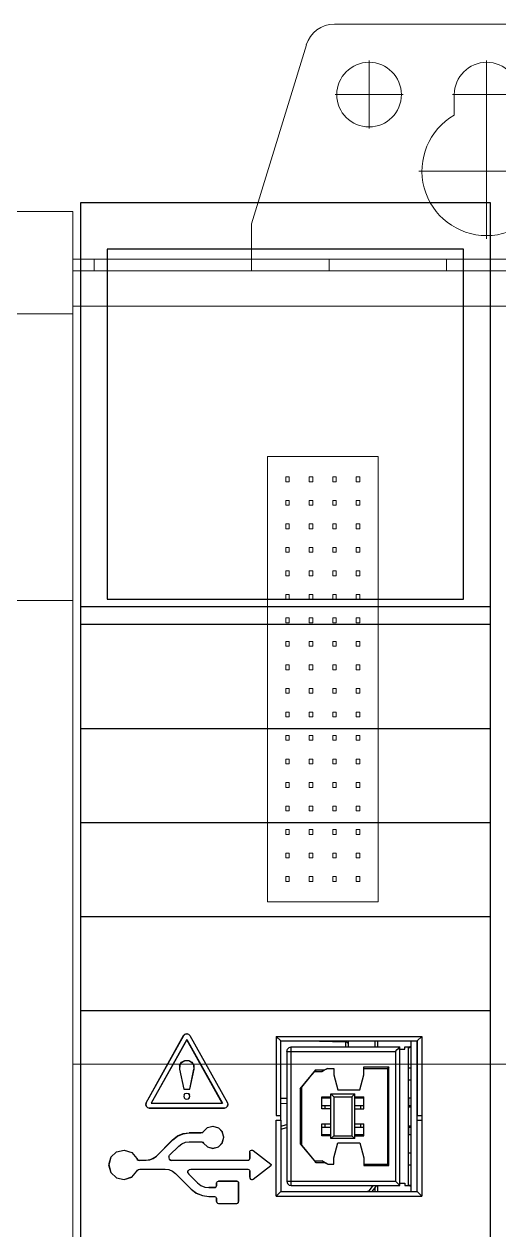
# Model space of a CAD drawing. Header units: millimetres. Extents: x 0 to 3780, y 0 to 2673.
# Drawn here: x 489.5 to 529.9, y 525 to 627.6 of the extents above; entities that cross this region are included whole.
import ezdxf

# ---------------------------------------------------------------- set-up
doc = ezdxf.new("R2010")
doc.units = ezdxf.units.MM
for name, color, linetype, lineweight in [('AM_0', 7, 'Continuous', 5), ('AM_7', 7, 'Continuous', 5), ('AM_9', 6, 'Continuous', 5), ('EPLAN102', 7, 'Continuous', 5)]:
    doc.layers.add(name, color=color, linetype=linetype, lineweight=lineweight)

msp = doc.modelspace()

# ---------------------------------------------------------------- linework, layer by layer
at = {"layer": 'AM_0'}
for p, q in [((541.79, 627.58), (515.89, 627.58)), ((513.5, 625.81), (508.84, 610.58)), ((526.09, 621.58), (526.09, 619.84)), ((493.64, 611.63), (483.74, 611.63)), ((493.64, 466.35), (493.64, 611.63)), ((508.84, 610.58), (508.84, 607.58)), ((493.64, 607.58), (668.99, 607.58)), ((493.64, 606.58), (668.99, 606.58)), ((668.99, 603.57), (493.64, 603.57)), ((493.64, 602.93), (483.74, 602.93)), ((519.6, 590.8), (510.2, 590.8)), ((510.2, 590.8), (510.2, 552.9)), ((519.6, 552.9), (519.6, 590.8)), ((512.05, 589.05), (511.75, 589.05)), ((511.75, 589.05), (511.75, 588.64)), ((512.05, 588.64), (512.05, 589.05)), ((513.75, 589.05), (513.75, 588.64)), ((514.05, 589.05), (513.75, 589.05)), ((514.05, 588.64), (514.05, 589.05)), ((516.05, 589.05), (515.75, 589.05)), ((515.75, 589.05), (515.75, 588.64)), ((516.05, 588.64), (516.05, 589.05)), ((517.75, 589.05), (517.75, 588.64)), ((518.05, 589.05), (517.75, 589.05)), ((518.05, 588.64), (518.05, 589.05)), ((511.75, 588.64), (512.05, 588.64)), ((513.75, 588.64), (514.05, 588.64)), ((515.75, 588.64), (516.05, 588.64)), ((517.75, 588.64), (518.05, 588.64)), ((512.05, 587.05), (511.75, 587.05)), ((511.75, 587.05), (511.75, 586.64)), ((512.05, 586.64), (512.05, 587.05)), ((513.75, 587.05), (513.75, 586.64)), ((514.05, 587.05), (513.75, 587.05)), ((514.05, 586.64), (514.05, 587.05)), ((516.05, 587.05), (515.75, 587.05)), ((515.75, 587.05), (515.75, 586.64)), ((516.05, 586.64), (516.05, 587.05)), ((517.75, 587.05), (517.75, 586.64)), ((518.05, 587.05), (517.75, 587.05)), ((518.05, 586.64), (518.05, 587.05)), ((511.75, 586.64), (512.05, 586.64)), ((513.75, 586.64), (514.05, 586.64)), ((515.75, 586.64), (516.05, 586.64)), ((517.75, 586.64), (518.05, 586.64)), ((512.05, 585.05), (511.75, 585.05)), ((511.75, 585.05), (511.75, 584.64)), ((512.05, 584.64), (512.05, 585.05)), ((513.75, 585.05), (513.75, 584.64)), ((514.05, 585.05), (513.75, 585.05)), ((514.05, 584.64), (514.05, 585.05)), ((516.05, 585.05), (515.75, 585.05)), ((515.75, 585.05), (515.75, 584.64)), ((516.05, 584.64), (516.05, 585.05)), ((517.75, 585.05), (517.75, 584.64)), ((518.05, 585.05), (517.75, 585.05)), ((518.05, 584.64), (518.05, 585.05)), ((511.75, 584.64), (512.05, 584.64)), ((513.75, 584.64), (514.05, 584.64)), ((515.75, 584.64), (516.05, 584.64)), ((517.75, 584.64), (518.05, 584.64)), ((512.05, 583.05), (511.75, 583.05)), ((511.75, 583.05), (511.75, 582.64)), ((512.05, 582.64), (512.05, 583.05)), ((513.75, 583.05), (513.75, 582.64)), ((514.05, 583.05), (513.75, 583.05)), ((514.05, 582.64), (514.05, 583.05)), ((516.05, 583.05), (515.75, 583.05)), ((515.75, 583.05), (515.75, 582.64)), ((516.05, 582.64), (516.05, 583.05)), ((517.75, 583.05), (517.75, 582.64)), ((518.05, 583.05), (517.75, 583.05)), ((518.05, 582.64), (518.05, 583.05)), ((511.75, 582.64), (512.05, 582.64)), ((513.75, 582.64), (514.05, 582.64)), ((515.75, 582.64), (516.05, 582.64)), ((517.75, 582.64), (518.05, 582.64)), ((512.05, 581.05), (511.75, 581.05)), ((511.75, 581.05), (511.75, 580.64)), ((512.05, 580.64), (512.05, 581.05)), ((513.75, 581.05), (513.75, 580.64)), ((514.05, 581.05), (513.75, 581.05)), ((514.05, 580.64), (514.05, 581.05)), ((516.05, 581.05), (515.75, 581.05)), ((515.75, 581.05), (515.75, 580.64)), ((516.05, 580.64), (516.05, 581.05)), ((517.75, 581.05), (517.75, 580.64)), ((518.05, 581.05), (517.75, 581.05)), ((518.05, 580.64), (518.05, 581.05)), ((511.75, 580.64), (512.05, 580.64)), ((513.75, 580.64), (514.05, 580.64)), ((515.75, 580.64), (516.05, 580.64)), ((517.75, 580.64), (518.05, 580.64)), ((512.05, 579.05), (511.75, 579.05)), ((511.75, 579.05), (511.75, 578.64)), ((511.75, 578.64), (512.05, 578.64)), ((512.05, 578.64), (512.05, 579.05)), ((513.75, 579.05), (513.75, 578.64)), ((514.05, 579.05), (513.75, 579.05)), ((513.75, 578.64), (514.05, 578.64)), ((514.05, 578.64), (514.05, 579.05)), ((516.05, 579.05), (515.75, 579.05)), ((515.75, 579.05), (515.75, 578.64)), ((515.75, 578.64), (516.05, 578.64)), ((516.05, 578.64), (516.05, 579.05)), ((517.75, 579.05), (517.75, 578.64)), ((518.05, 579.05), (517.75, 579.05)), ((517.75, 578.64), (518.05, 578.64)), ((518.05, 578.64), (518.05, 579.05)), ((483.74, 578.54), (493.64, 578.54)), ((512.05, 577.05), (511.75, 577.05)), ((511.75, 577.05), (511.75, 576.64)), ((511.75, 576.64), (512.05, 576.64)), ((512.05, 576.64), (512.05, 577.05)), ((513.75, 577.05), (513.75, 576.64)), ((514.05, 577.05), (513.75, 577.05)), ((513.75, 576.64), (514.05, 576.64)), ((514.05, 576.64), (514.05, 577.05)), ((516.05, 577.05), (515.75, 577.05)), ((515.75, 577.05), (515.75, 576.64)), ((515.75, 576.64), (516.05, 576.64)), ((516.05, 576.64), (516.05, 577.05)), ((517.75, 577.05), (517.75, 576.64)), ((518.05, 577.05), (517.75, 577.05)), ((517.75, 576.64), (518.05, 576.64)), ((518.05, 576.64), (518.05, 577.05)), ((512.05, 575.05), (511.75, 575.05)), ((511.75, 575.05), (511.75, 574.64)), ((511.75, 574.64), (512.05, 574.64)), ((512.05, 574.64), (512.05, 575.05)), ((513.75, 575.05), (513.75, 574.64)), ((514.05, 575.05), (513.75, 575.05)), ((513.75, 574.64), (514.05, 574.64)), ((514.05, 574.64), (514.05, 575.05)), ((516.05, 575.05), (515.75, 575.05)), ((515.75, 575.05), (515.75, 574.64)), ((515.75, 574.64), (516.05, 574.64)), ((516.05, 574.64), (516.05, 575.05)), ((517.75, 575.05), (517.75, 574.64)), ((518.05, 575.05), (517.75, 575.05)), ((517.75, 574.64), (518.05, 574.64)), ((518.05, 574.64), (518.05, 575.05)), ((512.05, 573.05), (511.75, 573.05)), ((511.75, 573.05), (511.75, 572.64)), ((511.75, 572.64), (512.05, 572.64)), ((512.05, 572.64), (512.05, 573.05)), ((513.75, 573.05), (513.75, 572.64)), ((514.05, 573.05), (513.75, 573.05)), ((513.75, 572.64), (514.05, 572.64)), ((514.05, 572.64), (514.05, 573.05)), ((516.05, 573.05), (515.75, 573.05)), ((515.75, 573.05), (515.75, 572.64)), ((515.75, 572.64), (516.05, 572.64)), ((516.05, 572.64), (516.05, 573.05)), ((517.75, 573.05), (517.75, 572.64)), ((518.05, 573.05), (517.75, 573.05)), ((517.75, 572.64), (518.05, 572.64)), ((518.05, 572.64), (518.05, 573.05)), ((512.05, 571.05), (511.75, 571.05)), ((511.75, 571.05), (511.75, 570.64)), ((511.75, 570.64), (512.05, 570.64)), ((512.05, 570.64), (512.05, 571.05)), ((513.75, 571.05), (513.75, 570.64)), ((514.05, 571.05), (513.75, 571.05)), ((513.75, 570.64), (514.05, 570.64)), ((514.05, 570.64), (514.05, 571.05)), ((516.05, 571.05), (515.75, 571.05)), ((515.75, 571.05), (515.75, 570.64)), ((515.75, 570.64), (516.05, 570.64)), ((516.05, 570.64), (516.05, 571.05)), ((517.75, 571.05), (517.75, 570.64)), ((518.05, 571.05), (517.75, 571.05)), ((517.75, 570.64), (518.05, 570.64)), ((518.05, 570.64), (518.05, 571.05)), ((512.05, 569.05), (511.75, 569.05)), ((511.75, 569.05), (511.75, 568.64)), ((511.75, 568.64), (512.05, 568.64)), ((512.05, 568.64), (512.05, 569.05)), ((513.75, 569.05), (513.75, 568.64)), ((514.05, 569.05), (513.75, 569.05)), ((513.75, 568.64), (514.05, 568.64)), ((514.05, 568.64), (514.05, 569.05)), ((516.05, 569.05), (515.75, 569.05)), ((515.75, 569.05), (515.75, 568.64)), ((515.75, 568.64), (516.05, 568.64)), ((516.05, 568.64), (516.05, 569.05)), ((517.75, 569.05), (517.75, 568.64)), ((518.05, 569.05), (517.75, 569.05)), ((517.75, 568.64), (518.05, 568.64)), ((518.05, 568.64), (518.05, 569.05)), ((512.05, 567.05), (511.75, 567.05)), ((511.75, 567.05), (511.75, 566.64)), ((511.75, 566.64), (512.05, 566.64)), ((512.05, 566.64), (512.05, 567.05)), ((513.75, 567.05), (513.75, 566.64)), ((514.05, 567.05), (513.75, 567.05)), ((513.75, 566.64), (514.05, 566.64)), ((514.05, 566.64), (514.05, 567.05)), ((516.05, 567.05), (515.75, 567.05)), ((515.75, 567.05), (515.75, 566.64)), ((515.75, 566.64), (516.05, 566.64)), ((516.05, 566.64), (516.05, 567.05)), ((517.75, 567.05), (517.75, 566.64)), ((518.05, 567.05), (517.75, 567.05)), ((517.75, 566.64), (518.05, 566.64)), ((518.05, 566.64), (518.05, 567.05)), ((512.05, 565.05), (511.75, 565.05)), ((511.75, 565.05), (511.75, 564.64)), ((511.75, 564.64), (512.05, 564.64)), ((512.05, 564.64), (512.05, 565.05)), ((513.75, 565.05), (513.75, 564.64)), ((514.05, 565.05), (513.75, 565.05)), ((513.75, 564.64), (514.05, 564.64)), ((514.05, 564.64), (514.05, 565.05)), ((516.05, 565.05), (515.75, 565.05)), ((515.75, 565.05), (515.75, 564.64)), ((515.75, 564.64), (516.05, 564.64)), ((516.05, 564.64), (516.05, 565.05)), ((517.75, 565.05), (517.75, 564.64)), ((518.05, 565.05), (517.75, 565.05)), ((517.75, 564.64), (518.05, 564.64)), ((518.05, 564.64), (518.05, 565.05)), ((512.05, 563.05), (511.75, 563.05)), ((511.75, 563.05), (511.75, 562.64)), ((511.75, 562.64), (512.05, 562.64)), ((512.05, 562.64), (512.05, 563.05)), ((513.75, 563.05), (513.75, 562.64)), ((514.05, 563.05), (513.75, 563.05)), ((513.75, 562.64), (514.05, 562.64)), ((514.05, 562.64), (514.05, 563.05)), ((516.05, 563.05), (515.75, 563.05)), ((515.75, 563.05), (515.75, 562.64)), ((515.75, 562.64), (516.05, 562.64)), ((516.05, 562.64), (516.05, 563.05)), ((517.75, 563.05), (517.75, 562.64)), ((518.05, 563.05), (517.75, 563.05)), ((517.75, 562.64), (518.05, 562.64)), ((518.05, 562.64), (518.05, 563.05)), ((512.05, 561.05), (511.75, 561.05)), ((511.75, 561.05), (511.75, 560.64)), ((511.75, 560.64), (512.05, 560.64)), ((512.05, 560.64), (512.05, 561.05)), ((513.75, 561.05), (513.75, 560.64)), ((514.05, 561.05), (513.75, 561.05)), ((513.75, 560.64), (514.05, 560.64)), ((514.05, 560.64), (514.05, 561.05)), ((516.05, 561.05), (515.75, 561.05)), ((515.75, 561.05), (515.75, 560.64)), ((515.75, 560.64), (516.05, 560.64)), ((516.05, 560.64), (516.05, 561.05)), ((517.75, 561.05), (517.75, 560.64)), ((518.05, 561.05), (517.75, 561.05)), ((517.75, 560.64), (518.05, 560.64)), ((518.05, 560.64), (518.05, 561.05)), ((512.05, 559.05), (511.75, 559.05)), ((511.75, 559.05), (511.75, 558.64)), ((511.75, 558.64), (512.05, 558.64)), ((512.05, 558.64), (512.05, 559.05)), ((513.75, 559.05), (513.75, 558.64)), ((514.05, 559.05), (513.75, 559.05)), ((513.75, 558.64), (514.05, 558.64)), ((514.05, 558.64), (514.05, 559.05)), ((516.05, 559.05), (515.75, 559.05)), ((515.75, 559.05), (515.75, 558.64)), ((515.75, 558.64), (516.05, 558.64)), ((516.05, 558.64), (516.05, 559.05)), ((517.75, 559.05), (517.75, 558.64)), ((518.05, 559.05), (517.75, 559.05)), ((517.75, 558.64), (518.05, 558.64)), ((518.05, 558.64), (518.05, 559.05)), ((512.05, 557.05), (511.75, 557.05)), ((511.75, 557.05), (511.75, 556.64)), ((511.75, 556.64), (512.05, 556.64)), ((512.05, 556.64), (512.05, 557.05)), ((513.75, 557.05), (513.75, 556.64)), ((514.05, 557.05), (513.75, 557.05)), ((513.75, 556.64), (514.05, 556.64)), ((514.05, 556.64), (514.05, 557.05)), ((515.75, 557.05), (515.75, 556.64)), ((516.05, 557.05), (515.75, 557.05)), ((515.75, 556.64), (516.05, 556.64)), ((516.05, 556.64), (516.05, 557.05)), ((518.05, 557.05), (517.75, 557.05)), ((517.75, 557.05), (517.75, 556.64)), ((517.75, 556.64), (518.05, 556.64)), ((518.05, 556.64), (518.05, 557.05)), ((511.75, 555.05), (511.75, 554.64)), ((512.05, 555.05), (511.75, 555.05)), ((512.05, 554.64), (512.05, 555.05)), ((514.05, 555.05), (513.75, 555.05)), ((513.75, 555.05), (513.75, 554.64)), ((514.05, 554.64), (514.05, 555.05)), ((515.75, 555.05), (515.75, 554.64)), ((516.05, 555.05), (515.75, 555.05)), ((516.05, 554.64), (516.05, 555.05)), ((517.75, 555.05), (517.75, 554.64)), ((518.05, 555.05), (517.75, 555.05)), ((518.05, 554.64), (518.05, 555.05)), ((511.75, 554.64), (512.05, 554.64)), ((513.75, 554.64), (514.05, 554.64)), ((515.75, 554.64), (516.05, 554.64)), ((517.75, 554.64), (518.05, 554.64)), ((510.2, 552.9), (519.6, 552.9)), ((493.64, 539.1), (668.99, 539.1))]:
    msp.add_line(p, q, dxfattribs=at)
msp.add_circle((518.84, 621.58), 2.75, dxfattribs=at)
for centre, radius, start, end in [((515.89, 625.08), 2.5, 90, 163), ((528.84, 621.58), 2.75, 0, 180), ((528.84, 615.08), 5.5, 120, 60)]:
    msp.add_arc(centre, radius, start, end, dxfattribs=at)
at = {"layer": 'AM_7', "ltscale": 1.5}
for p, q in [((518.84, 618.69), (518.84, 624.47)), ((528.84, 609.31), (528.84, 624.47)), ((515.95, 621.58), (521.73, 621.58)), ((525.95, 621.58), (531.73, 621.58)), ((523.06, 615.08), (534.61, 615.08))]:
    msp.add_line(p, q, dxfattribs=at)
at = {"layer": 'AM_9', "ltscale": 2}
for p, q in [((495.44, 606.58), (495.44, 607.58)), ((508.84, 607.58), (508.84, 606.58)), ((515.44, 606.58), (515.44, 607.58)), ((525.44, 606.58), (525.44, 607.58))]:
    msp.add_line(p, q, dxfattribs=at)
at = {"layer": 'EPLAN102', "lineweight": 25, "ltscale": 36}
for p, q in [((494.28, 578.03), (529.16, 578.03)), ((494.28, 576.53), (529.16, 576.53)), ((494.28, 567.66), (529.16, 567.66)), ((494.28, 559.66), (529.16, 559.66)), ((494.28, 551.66), (529.16, 551.66)), ((494.28, 543.66), (529.16, 543.66)), ((499.87, 535.81), (503.07, 541.53)), ((503.07, 541.53), (503.18, 541.64)), ((503.17, 541.65), (503.33, 541.69)), ((503.18, 541.64), (503.33, 541.68)), ((503.33, 541.69), (503.48, 541.65)), ((503.33, 541.68), (503.48, 541.64)), ((503.48, 541.65), (503.59, 541.53)), ((503.48, 541.64), (503.59, 541.53)), ((503.59, 541.53), (506.79, 535.81)), ((510.93, 541.45), (510.93, 534.72)), ((513.5, 541.06), (516.82, 540.99)), ((516.82, 540.99), (516.82, 540.56)), ((516.94, 540.95), (517.02, 540.87)), ((517.02, 540.87), (517.06, 540.76)), ((519.32, 541.06), (519.32, 540.55)), ((519.56, 541.06), (519.56, 540.55)), ((519.56, 541.06), (519.56, 540.55)), ((522.89, 541.06), (522.89, 528.25)), ((522.94, 541.06), (523.33, 541.45)), ((523.33, 541.45), (523.33, 527.85)), ((511.84, 540.17), (511.89, 540.36)), ((511.84, 540.17), (521.08, 540.17)), ((511.89, 540.36), (512.03, 540.5)), ((512.03, 540.5), (512.22, 540.55)), ((512.22, 540.55), (521.46, 540.55)), ((512.22, 528.75), (512.22, 540.55)), ((514.66, 540.55), (515.08, 540.55)), ((516.59, 540.56), (517.35, 540.56)), ((521.08, 540.17), (521.22, 540.32)), ((521.22, 540.32), (521.34, 540.43)), ((521.34, 540.43), (521.43, 540.53)), ((521.43, 540.53), (521.46, 540.55)), ((521.46, 528.75), (521.46, 540.55)), ((521.46, 540.35), (521.88, 540.35)), ((522.19, 540.55), (522.43, 540.61)), ((522.19, 528.75), (522.19, 540.55)), ((522.19, 540.48), (522.43, 540.53)), ((502.71, 538.66), (502.71, 538.66)), ((502.72, 538.97), (502.89, 539.25)), ((502.73, 538.97), (502.89, 539.24)), ((502.89, 539.24), (503.17, 539.4)), ((502.89, 539.25), (503.17, 539.4)), ((503.17, 539.4), (503.49, 539.4)), ((503.17, 539.4), (503.49, 539.4)), ((503.49, 539.4), (503.77, 539.25)), ((503.49, 539.4), (503.76, 539.24)), ((503.58, 536.95), (503.95, 538.66)), ((503.76, 539.24), (503.93, 538.97)), ((503.77, 539.25), (503.93, 538.97)), ((515.05, 538.59), (515.32, 538.73)), ((515.32, 538.73), (515.85, 538.73)), ((518.39, 538.85), (520.52, 538.85)), ((518.39, 538.18), (518.39, 538.85)), ((518.39, 538.73), (520.4, 538.73)), ((522.19, 538.78), (522.43, 538.78)), ((512.98, 536.99), (514.32, 538.59)), ((513.11, 537.14), (514.32, 538.59)), ((513.97, 538.17), (514.21, 538.46)), ((514.32, 538.59), (515.05, 538.59)), ((518.05, 536.91), (518.39, 538.18)), ((522.19, 537.76), (522.43, 537.76)), ((503.08, 536.96), (503.58, 536.96)), ((503.11, 536.48), (503.2, 536.58)), ((503.11, 536.49), (503.2, 536.58)), ((503.2, 536.58), (503.33, 536.61)), ((503.2, 536.58), (503.33, 536.61)), ((503.33, 536.61), (503.46, 536.58)), ((503.33, 536.61), (503.45, 536.58)), ((503.45, 536.58), (503.54, 536.48)), ((503.46, 536.58), (503.55, 536.49)), ((513.11, 532.17), (513.11, 537.14)), ((516.19, 536.91), (518.05, 536.91)), ((500.3, 535.76), (500.31, 535.76)), ((503.07, 536.36), (503.08, 536.36)), ((503.11, 536.23), (503.2, 536.14)), ((503.11, 536.23), (503.2, 536.14)), ((503.2, 536.14), (503.33, 536.11)), ((503.2, 536.14), (503.33, 536.1)), ((503.33, 536.11), (503.45, 536.14)), ((503.33, 536.1), (503.46, 536.14)), ((503.45, 536.14), (503.54, 536.23)), ((503.46, 536.14), (503.55, 536.23)), ((503.58, 536.36), (503.58, 536.36)), ((506.35, 535.76), (506.36, 535.76)), ((506.79, 535.51), (506.83, 535.66)), ((511.33, 536.19), (511.84, 536.2)), ((511.33, 535.75), (511.84, 535.76)), ((514.83, 536.31), (515.59, 536.31)), ((514.83, 536.22), (515.59, 536.22)), ((514.83, 535.58), (515.59, 535.58)), ((515.09, 536.22), (515.09, 536.31)), ((515.09, 535.29), (515.09, 535.58)), ((515.85, 536.31), (517.37, 536.31)), ((517.37, 536.31), (517.63, 536.56)), ((517.63, 532.75), (517.63, 536.56)), ((517.63, 536.31), (518.39, 536.31)), ((517.63, 536.22), (518.39, 536.22)), ((517.63, 535.58), (518.39, 535.58)), ((518.13, 536.22), (518.13, 536.31)), ((518.13, 535.29), (518.13, 535.58)), ((518.39, 535.29), (518.39, 536.31)), ((522.19, 536.22), (522.43, 536.22)), ((522.43, 535.58), (522.43, 536.22)), ((499.87, 535.51), (499.98, 535.4)), ((499.87, 535.5), (499.98, 535.39)), ((499.98, 535.39), (500.13, 535.35)), ((500.13, 535.36), (506.53, 535.36)), ((506.53, 535.36), (506.68, 535.4)), ((506.68, 535.4), (506.79, 535.51)), ((506.68, 535.39), (506.79, 535.5)), ((510.93, 534.72), (511.33, 534.72)), ((511.33, 534.32), (511.33, 534.72)), ((517.63, 535.29), (518.39, 535.29)), ((522.19, 535.47), (522.43, 535.47)), ((522.43, 531.55), (522.43, 535.47)), ((522.94, 534.32), (522.94, 534.72)), ((504.74, 533.36), (505.09, 533.69)), ((505.09, 533.69), (505.55, 533.81)), ((505.09, 533.69), (505.55, 533.8)), ((505.55, 533.81), (506.02, 533.68)), ((505.55, 533.8), (506.02, 533.67)), ((506.02, 533.68), (506.36, 533.33)), ((506.02, 533.67), (506.35, 533.33)), ((511.33, 533.81), (511.84, 533.95)), ((511.33, 533.56), (511.84, 533.69)), ((514.83, 534.02), (515.59, 534.02)), ((514.83, 533.73), (515.59, 533.73)), ((515.09, 533.73), (515.09, 534.02)), ((517.63, 534.02), (518.39, 534.02)), ((517.63, 533.73), (518.39, 533.73)), ((518.13, 533.73), (518.13, 534.02)), ((518.39, 533), (518.39, 534.02)), ((522.19, 533.83), (522.43, 533.83)), ((522.19, 533.73), (522.43, 533.73)), ((522.43, 533.09), (522.43, 533.73)), ((500.74, 531.27), (502.13, 532.65)), ((502.13, 532.65), (502.54, 532.97)), ((502.54, 532.98), (503.02, 533.18)), ((502.54, 532.97), (503.02, 533.17)), ((503.02, 533.17), (503.54, 533.24)), ((503.02, 533.18), (503.54, 533.24)), ((503.22, 532.44), (503.54, 532.49)), ((503.22, 532.45), (503.54, 532.49)), ((503.54, 532.49), (504.53, 532.49)), ((504.53, 532.49), (504.61, 532.48)), ((504.61, 533.25), (504.68, 533.3)), ((504.61, 533.26), (504.68, 533.3)), ((504.61, 532.48), (504.68, 532.44)), ((504.61, 532.47), (504.68, 532.43)), ((504.68, 533.3), (504.74, 533.36)), ((504.68, 533.3), (504.74, 533.36)), ((514.83, 533.09), (515.59, 533.09)), ((515.09, 533), (515.09, 533.09)), ((515.59, 532.75), (515.85, 533)), ((517.63, 533.09), (518.39, 533.09)), ((517.63, 533), (518.39, 533)), ((518.13, 533), (518.13, 533.09)), ((496.86, 531.17), (497.35, 531.63)), ((496.87, 531.17), (497.35, 531.63)), ((497.35, 531.63), (498, 531.77)), ((497.35, 531.63), (498, 531.77)), ((498, 531.77), (498.64, 531.56)), ((498, 531.77), (498.64, 531.56)), ((498.64, 531.56), (499.07, 531.05)), ((498.64, 531.56), (499.07, 531.05)), ((501.87, 531.33), (502.66, 532.12)), ((502.66, 532.12), (502.92, 532.32)), ((502.92, 532.32), (503.22, 532.45)), ((502.92, 532.32), (503.22, 532.44)), ((504.68, 532.44), (504.74, 532.37)), ((504.68, 532.43), (504.74, 532.37)), ((504.74, 532.37), (505.09, 532.04)), ((505.09, 532.04), (505.55, 531.93)), ((505.09, 532.04), (505.55, 531.92)), ((505.55, 531.92), (506.02, 532.06)), ((505.55, 531.93), (506.02, 532.06)), ((506.02, 532.06), (506.36, 532.4)), ((506.02, 532.06), (506.35, 532.4)), ((508.68, 531.58), (508.68, 531.06)), ((508.7, 531.67), (508.76, 531.73)), ((508.7, 531.67), (508.75, 531.73)), ((508.75, 531.73), (508.83, 531.77)), ((508.76, 531.73), (508.83, 531.77)), ((508.83, 531.77), (508.91, 531.77)), ((508.83, 531.77), (508.91, 531.77)), ((508.91, 531.77), (508.99, 531.74)), ((508.91, 531.77), (508.99, 531.73)), ((508.99, 531.74), (510.49, 530.59)), ((513.11, 532.17), (514.32, 530.72)), ((516.19, 532.39), (518.05, 532.39)), ((518.05, 532.39), (518.39, 531.12)), ((522.19, 531.55), (522.43, 531.55)), ((522.43, 528.25), (522.43, 531.55)), ((499.07, 531.05), (499.13, 530.98)), ((499.12, 530.97), (499.2, 530.92)), ((499.13, 530.98), (499.21, 530.93)), ((499.2, 530.92), (499.3, 530.9)), ((499.21, 530.93), (499.3, 530.91)), ((500.18, 530.95), (500.48, 531.08)), ((500.18, 530.95), (500.48, 531.07)), ((500.48, 531.08), (500.74, 531.27)), ((501.8, 531.23), (501.86, 531.33)), ((501.81, 531.23), (501.87, 531.33)), ((501.84, 531.01), (501.93, 530.94)), ((501.84, 531.01), (501.93, 530.93)), ((501.93, 530.94), (502.04, 530.91)), ((501.93, 530.93), (502.04, 530.9)), ((508.61, 530.93), (508.67, 530.98)), ((508.61, 530.93), (508.66, 530.98)), ((508.66, 530.98), (508.68, 531.06)), ((508.67, 530.98), (508.69, 531.06)), ((508.68, 531.06), (508.69, 531.06)), ((508.99, 529.31), (510.49, 530.46)), ((510.49, 530.59), (510.51, 530.56)), ((510.49, 530.46), (510.51, 530.48)), ((510.51, 530.56), (510.51, 530.48)), ((510.51, 530.56), (510.51, 530.49)), ((513.96, 531.14), (514.21, 530.85)), ((514.32, 530.72), (515.05, 530.72)), ((515.05, 530.72), (515.32, 530.58)), ((515.32, 530.58), (515.85, 530.58)), ((518.39, 530.58), (520.4, 530.58)), ((522.19, 530.53), (522.43, 530.53)), ((496.86, 529.88), (497.35, 529.41)), ((496.87, 529.88), (497.35, 529.42)), ((497.35, 529.42), (498, 529.27)), ((497.35, 529.41), (498, 529.27)), ((498, 529.27), (498.64, 529.49)), ((498, 529.27), (498.64, 529.48)), ((498.64, 529.48), (499.07, 529.99)), ((498.64, 529.49), (499.07, 529.99)), ((499.07, 529.99), (499.13, 530.08)), ((499.13, 530.08), (499.22, 530.13)), ((499.13, 530.08), (499.22, 530.13)), ((499.22, 530.13), (499.32, 530.15)), ((499.22, 530.13), (499.32, 530.15)), ((499.32, 530.15), (501.48, 530.15)), ((501.48, 530.15), (501.81, 530.11)), ((501.81, 530.11), (502.11, 529.99)), ((501.81, 530.11), (502.11, 529.98)), ((502.11, 529.99), (502.37, 529.79)), ((502.11, 529.98), (502.37, 529.79)), ((502.37, 529.79), (503.71, 528.45)), ((503.43, 529.83), (503.49, 529.73)), ((503.43, 529.83), (503.49, 529.73)), ((503.46, 530.05), (503.55, 530.13)), ((503.47, 530.05), (503.56, 530.12)), ((503.49, 529.73), (504.24, 528.98)), ((503.55, 530.13), (503.67, 530.15)), ((503.56, 530.12), (503.67, 530.15)), ((503.67, 530.15), (508.53, 530.15)), ((508.53, 530.15), (508.61, 530.13)), ((508.61, 530.13), (508.67, 530.08)), ((508.61, 530.13), (508.66, 530.07)), ((508.66, 530.07), (508.68, 530)), ((508.67, 530.08), (508.69, 530)), ((503.71, 528.45), (504.15, 528.11)), ((504.24, 528.98), (504.52, 528.77)), ((504.52, 528.77), (504.85, 528.63)), ((504.52, 528.76), (504.85, 528.63)), ((504.85, 528.63), (505.21, 528.58)), ((504.85, 528.63), (505.21, 528.58)), ((505.78, 528.6), (505.84, 528.66)), ((505.78, 528.6), (505.84, 528.66)), ((505.84, 528.66), (505.86, 528.74)), ((505.84, 528.66), (505.86, 528.74)), ((505.86, 528.96), (505.86, 528.74)), ((505.86, 528.74), (505.86, 528.74)), ((505.88, 529.04), (505.94, 529.1)), ((505.88, 529.04), (505.94, 529.09)), ((505.94, 529.09), (506.02, 529.12)), ((505.94, 529.1), (506.02, 529.12)), ((507.66, 529.1), (507.72, 529.04)), ((507.66, 529.09), (507.71, 529.04)), ((507.71, 529.04), (507.73, 528.96)), ((507.72, 529.04), (507.74, 528.96)), ((508.7, 529.38), (508.76, 529.31)), ((508.7, 529.38), (508.75, 529.31)), ((508.75, 529.31), (508.83, 529.27)), ((508.76, 529.31), (508.83, 529.28)), ((508.83, 529.28), (508.91, 529.28)), ((508.83, 529.27), (508.91, 529.27)), ((508.91, 529.27), (508.99, 529.31)), ((508.91, 529.28), (508.99, 529.31)), ((511.84, 529.13), (521.08, 529.13)), ((511.89, 528.94), (512.03, 528.8)), ((512.03, 528.8), (512.22, 528.75)), ((512.22, 528.75), (521.46, 528.75)), ((514.66, 528.75), (515.08, 528.75)), ((516.59, 528.75), (517.35, 528.75)), ((518.87, 528.34), (519.19, 528.75)), ((519.1, 528.25), (519.42, 528.66)), ((519.32, 528.53), (519.32, 528.25)), ((519.56, 528.75), (519.56, 528.25)), ((519.56, 528.75), (519.56, 528.25)), ((521.22, 528.99), (521.34, 528.88)), ((521.34, 528.88), (521.43, 528.78)), ((521.43, 528.78), (521.46, 528.75)), ((521.46, 528.96), (521.88, 528.96)), ((522.19, 528.83), (522.43, 528.78)), ((522.19, 528.75), (522.43, 528.7)), ((522.43, 528.7), (522.43, 528.78)), ((504.14, 528.11), (504.66, 527.9)), ((504.15, 528.11), (504.66, 527.9)), ((504.66, 527.9), (505.21, 527.83)), ((504.66, 527.9), (505.21, 527.82)), ((505.21, 527.83), (505.7, 527.83)), ((505.7, 527.83), (505.78, 527.81)), ((505.78, 527.81), (505.84, 527.75)), ((505.78, 527.8), (505.84, 527.75)), ((505.84, 527.75), (505.86, 527.67)), ((505.84, 527.75), (505.86, 527.67)), ((507.71, 527.32), (507.73, 527.4)), ((507.72, 527.32), (507.74, 527.4)), ((518.69, 528.25), (518.87, 528.34)), ((522.94, 528.25), (523.33, 527.85)), ((505.88, 527.32), (505.94, 527.26)), ((505.88, 527.32), (505.94, 527.26)), ((505.94, 527.26), (506.02, 527.24)), ((505.94, 527.26), (506.02, 527.24)), ((506.02, 527.24), (507.58, 527.24)), ((507.58, 527.24), (507.66, 527.26)), ((507.66, 527.26), (507.72, 527.32)), ((507.66, 527.26), (507.71, 527.32))]:
    msp.add_line(p, q, dxfattribs=at)
for points in [[(494.28, 466.58), (529.16, 466.58), (529.16, 612.38), (494.28, 612.38)], [(496.56, 578.65), (526.88, 578.65), (526.88, 608.42), (496.56, 608.42)]]:
    msp.add_lwpolyline(points, close=True, dxfattribs=at)
for points in [[(499.87, 535.81), (499.86, 535.81), (503.06, 541.53)], [(503.33, 541.18), (500.3, 535.76), (506.36, 535.76)], [(503.33, 541.17), (500.31, 535.76), (506.35, 535.76)], [(503.07, 541.53), (503.06, 541.53), (503.17, 541.65)], [(506.35, 535.76), (503.33, 541.17), (503.33, 541.18), (506.36, 535.76)], [(503.59, 541.53), (503.59, 541.53), (506.79, 535.81)], [(511.32, 541.06), (510.93, 541.45), (523.33, 541.45)], [(511.33, 534.72), (511.32, 541.06), (522.94, 541.06)], [(516.82, 541.06), (516.82, 540.99), (516.94, 540.95)], [(517.06, 541.06), (517.06, 540.93), (517.06, 540.76), (517.06, 540.56)], [(522.43, 535.47), (522.43, 538.78), (522.43, 541.06)], [(522.94, 541.06), (522.94, 534.72), (523.33, 534.72)], [(511.84, 540.17), (511.84, 529.13), (511.89, 528.94)], [(521.08, 540.17), (521.08, 529.13), (521.22, 528.99)], [(521.88, 540.35), (521.88, 540.55), (522.19, 540.55)], [(502.73, 538.97), (502.71, 538.66), (503.08, 536.96)], [(502.72, 538.97), (502.71, 538.66), (503.07, 536.95)], [(503.58, 536.95), (503.58, 536.96), (503.94, 538.66)], [(503.93, 538.97), (503.94, 538.66), (503.95, 538.66), (503.93, 538.97)], [(515.3, 538.72), (514.81, 538.46), (515.05, 538.59)], [(515.85, 538.73), (515.85, 538.18), (516.19, 536.91)], [(520.4, 538.73), (520.4, 530.58), (520.52, 530.46), (520.52, 538.85), (520.4, 538.73)], [(514.32, 538.59), (514.21, 538.46), (514.81, 538.46)], [(503.08, 536.96), (503.07, 536.95), (503.58, 536.95)], [(512.98, 536.99), (512.98, 532.32), (514.32, 530.72)], [(499.86, 535.81), (499.82, 535.66), (499.87, 535.5)], [(499.87, 535.81), (499.83, 535.66), (499.87, 535.51)], [(503.11, 536.49), (503.07, 536.36), (503.11, 536.23)], [(503.11, 536.48), (503.08, 536.36), (503.11, 536.23)], [(503.54, 536.23), (503.58, 536.36), (503.54, 536.48)], [(503.55, 536.23), (503.58, 536.36), (503.55, 536.49)], [(506.79, 535.81), (506.83, 535.66), (506.79, 535.5)], [(506.79, 535.81), (506.79, 535.81), (506.83, 535.66)], [(515.59, 535.29), (514.83, 535.29), (514.83, 536.31)], [(515.85, 536.31), (515.59, 536.56), (517.63, 536.56)], [(517.63, 532.75), (515.59, 532.75), (515.59, 536.56)], [(515.85, 536.31), (515.85, 533), (517.37, 533)], [(517.37, 536.31), (517.37, 533), (517.63, 532.75)], [(522.19, 536.22), (522.19, 535.58), (522.43, 535.58)], [(499.98, 535.4), (500.13, 535.36), (500.13, 535.35), (506.53, 535.35)], [(506.53, 535.36), (506.53, 535.35), (506.68, 535.39)], [(504.74, 533.36), (504.74, 533.36), (505.09, 533.69)], [(510.93, 527.85), (510.93, 534.32), (511.33, 534.32)], [(511.33, 534.32), (511.32, 528.25), (522.94, 528.25)], [(515.59, 533), (514.83, 533), (514.83, 534.02)], [(522.19, 533.73), (522.19, 533.09), (522.43, 533.09)], [(522.94, 528.25), (522.94, 534.32), (523.33, 534.32)], [(500.48, 531.07), (500.74, 531.27), (500.74, 531.27), (502.12, 532.66)], [(502.13, 532.65), (502.12, 532.66), (502.54, 532.98)], [(504.53, 533.24), (503.54, 533.24), (503.54, 533.24), (504.53, 533.24)], [(503.54, 532.49), (503.54, 532.49), (504.53, 532.49)], [(504.61, 533.25), (504.53, 533.24), (504.53, 533.24), (504.61, 533.26)], [(504.53, 532.49), (504.53, 532.49), (504.61, 532.47)], [(506.35, 532.4), (506.47, 532.87), (506.35, 533.33)], [(506.36, 532.4), (506.48, 532.87), (506.36, 533.33)], [(501.87, 531.33), (501.86, 531.33), (502.66, 532.12)], [(502.66, 532.12), (502.66, 532.12), (502.92, 532.32)], [(504.74, 532.37), (504.74, 532.37), (505.09, 532.04)], [(508.69, 531.58), (508.68, 531.58), (508.7, 531.67)], [(508.69, 531.06), (508.69, 531.58), (508.7, 531.67)], [(508.99, 531.74), (508.99, 531.73), (510.48, 530.58)], [(515.85, 530.58), (515.85, 531.12), (516.19, 532.39)], [(496.86, 531.17), (496.68, 530.52), (496.86, 529.88)], [(496.87, 531.17), (496.69, 530.52), (496.87, 529.88)], [(499.07, 531.05), (499.07, 531.05), (499.12, 530.97)], [(499.86, 530.9), (499.3, 530.9), (499.3, 530.91), (499.86, 530.91)], [(500.18, 530.95), (499.86, 530.9), (499.86, 530.91), (500.18, 530.95)], [(501.8, 531.23), (501.79, 531.12), (501.84, 531.01)], [(501.81, 531.23), (501.8, 531.12), (501.84, 531.01)], [(508.53, 530.9), (502.04, 530.9), (502.04, 530.91), (508.53, 530.91)], [(508.61, 530.93), (508.53, 530.9), (508.53, 530.91), (508.61, 530.93)], [(508.99, 529.31), (508.99, 529.31), (510.48, 530.46)], [(510.49, 530.59), (510.48, 530.58), (510.51, 530.56)], [(510.49, 530.46), (510.48, 530.46), (510.51, 530.49)], [(514.32, 530.72), (514.21, 530.85), (514.81, 530.85)], [(515.3, 530.59), (514.81, 530.85), (515.32, 530.58)], [(518.39, 531.12), (518.39, 530.46), (520.52, 530.46)], [(499.07, 529.99), (499.07, 529.99), (499.13, 530.08)], [(499.32, 530.15), (499.32, 530.15), (501.48, 530.15)], [(501.48, 530.15), (501.48, 530.15), (501.81, 530.11)], [(502.37, 529.79), (502.37, 529.79), (503.7, 528.45)], [(503.43, 529.83), (503.42, 529.94), (503.47, 530.05)], [(503.43, 529.83), (503.42, 529.94), (503.46, 530.05)], [(503.49, 529.73), (503.49, 529.73), (504.24, 528.98)], [(503.67, 530.15), (503.67, 530.15), (508.53, 530.15)], [(508.53, 530.15), (508.53, 530.15), (508.61, 530.13)], [(508.68, 529.46), (508.68, 530), (508.69, 530)], [(508.69, 529.46), (508.68, 529.46), (508.7, 529.38)], [(508.69, 530), (508.69, 529.46), (508.7, 529.38)], [(503.71, 528.45), (503.7, 528.45), (504.14, 528.11)], [(504.24, 528.98), (504.24, 528.98), (504.52, 528.76)], [(505.7, 528.58), (505.21, 528.58), (505.21, 528.58), (505.7, 528.58)], [(505.78, 528.6), (505.7, 528.58), (505.7, 528.58), (505.78, 528.6)], [(505.86, 528.74), (505.86, 528.96), (505.88, 529.04)], [(505.86, 528.96), (505.86, 528.96), (505.88, 529.04)], [(507.58, 529.12), (506.02, 529.12), (506.02, 529.12), (507.58, 529.12)], [(507.66, 529.09), (507.58, 529.12), (507.58, 529.12), (507.66, 529.1)], [(507.73, 527.4), (507.73, 528.96), (507.74, 528.96), (507.74, 527.4), (507.73, 527.4)], [(519.44, 528.75), (519.42, 528.66), (519.44, 528.75)], [(521.88, 528.96), (521.88, 528.75), (522.19, 528.75)], [(505.21, 527.83), (505.21, 527.82), (505.7, 527.82)], [(505.7, 527.83), (505.7, 527.82), (505.78, 527.8)], [(505.86, 527.67), (505.86, 527.4), (505.88, 527.32)], [(505.86, 527.4), (505.86, 527.67), (505.86, 527.67)], [(505.86, 527.4), (505.86, 527.4), (505.88, 527.32)], [(511.32, 528.25), (510.93, 527.85), (523.33, 527.85)], [(506.02, 527.24), (506.02, 527.24), (507.58, 527.24)], [(507.58, 527.24), (507.58, 527.24), (507.66, 527.26)]]:
    msp.add_lwpolyline(points, dxfattribs=at)

doc.saveas('drawing.dxf')
